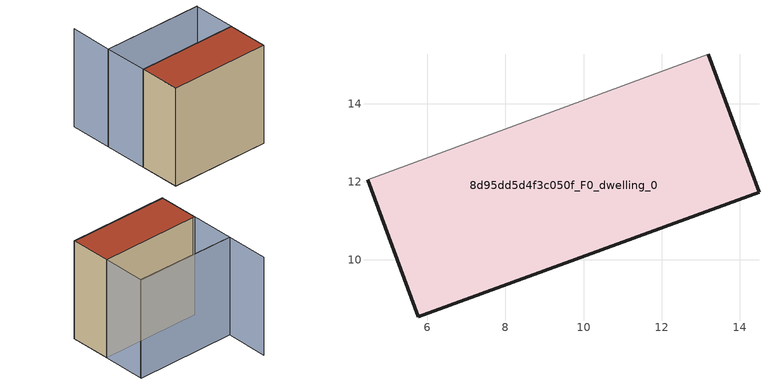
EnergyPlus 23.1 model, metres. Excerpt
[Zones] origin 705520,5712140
8d95dd5d4f3c050f_F0_dwelling_0
 floor ground (EU_floor_Construction): 14.49,11.73 13.19,15.26 4.47,12.06 5.77,8.55 z0
 wall outside (EU_wall_Construction): 13.19,15.26 14.49,11.73 5.77,8.55 4.47,12.06 z0:9
 wall adiabatic (EU_wall_Construction): 4.47,12.06 13.19,15.26 z0:9
 roof outside (EU_roof_Construction): 13.19,15.26 14.49,11.73 5.77,8.55 4.47,12.06 z9
shading: 11.87,18.96 3.1,15.81 / 3.1,15.81 1.76,19.53 / 4.47,12.06 3.11,15.81 / 3.11,15.81 11.86,19 / 11.86,19 13.22,15.25 / 13.22,15.25 4.47,12.06 z0:9
[Building]
EU S2 Campaign: North Axis=0; Terrain=City; Solar Distribution=FullExterior
[Site:Location]
London: Latitude=51.5; Longitude=-0.5; Time Zone=0; Elevation=25
[SizingPeriod:WeatherFileDays]
AnnualSizingPeriod: Begin Month=1; Begin Day of Month=1; End Month=12; End Day of Month=31; Day of Week for Start Day=Monday; Use Weather File Daylight Saving Period=No; Use Weather File Rain and Snow Indicators=No
[MATERIAL]
EU_InternalMass_Material: Roughness=MediumRough; Thickness=0.1; Conductivity=1; Density=1800; Specific Heat=900; Thermal Absorptance=0.9; Solar Absorptance=0.7; Visible Absorptance=0.7
[MATERIAL:NOMASS] Roughness=MediumRough; Thermal Absorptance=0.9; Solar Absorptance=0.7; Visible Absorptance=0.7
Name | Thermal Resistance
EU_wall_NoMass | 0.71061
EU_roof_NoMass | 2.41608
EU_floor_NoMass | 1.75078
[CONSTRUCTION]
EU_wall_Construction: EU_wall_NoMass
EU_roof_Construction: EU_roof_NoMass
EU_floor_Construction: EU_floor_NoMass
EU_InternalMass_Construction: EU_InternalMass_Material
[ZONE]
8d95dd5d4f3c050f_F0_dwelling_0: Type=1; Multiplier=1; Ceiling Height=autocalculate; Volume=313.726; Floor Area=autocalculate; Part of Total Floor Area=Yes
[INTERNALMASS]
8d95dd5d4f3c050f_F0_dwelling_0_EU_InternalMass: Construction=EU_InternalMass_Construction; Zone or ZoneList=8d95dd5d4f3c050f_F0_dwelling_0; Surface Area=34.8585
[OTHEREQUIPMENT]
EU_Step8_InternalGain_8d95dd5d4f3c050f_F0_dwelling_0_f000: Fuel Type=Electricity; Zone or ZoneList or Space or SpaceList=8d95dd5d4f3c050f_F0_dwelling_0; Schedule=EU_Step8_GainSchedule_8d95dd5d4f3c050f_F0_dwelling_0_f000; Design Level Calculation Method=Watts/Area; Power per Zone Floor Area=1; Fraction Latent=0; Fraction Radiant=0; Fraction Lost=0; Carbon Dioxide Generation Rate=0; EndUse Subcategory=EU_Step8_InternalGains
[ZONEVENTILATION:DESIGNFLOWRATE]
EU_ConstantAir_8d95dd5d4f3c050f_F0_dwelling_0: Zone or ZoneList or Space or SpaceList=8d95dd5d4f3c050f_F0_dwelling_0; Schedule=EU_AlwaysOn; Design Flow Rate Calculation Method=AirChanges/Hour; Air Changes per Hour=0.496673; Ventilation Type=Natural; Fan Pressure Rise=0; Fan Total Efficiency=1; Constant Term Coefficient=1; Temperature Term Coefficient=0; Velocity Term Coefficient=0; Velocity Squared Term Coefficient=0; Minimum Indoor Temperature=-100; Maximum Indoor Temperature=100; Delta Temperature=-100; Minimum Outdoor Temperature=-100; Maximum Outdoor Temperature=100; Maximum Wind Speed=40
[HVACTEMPLATE:THERMOSTAT]
EU_HeatOnly_8d95dd5d4f3c050f_F0_dwelling_0: Constant Heating Setpoint=20; Constant Cooling Setpoint=50
[HVACTEMPLATE:ZONE:IDEALLOADSAIRSYSTEM]
8d95dd5d4f3c050f_F0_dwelling_0: Template Thermostat=EU_HeatOnly_8d95dd5d4f3c050f_F0_dwelling_0; System Availability Schedule=EU_AlwaysOn; Maximum Heating Supply Air Temperature=50; Minimum Cooling Supply Air Temperature=13; Maximum Heating Supply Air Humidity Ratio=0.0156; Minimum Cooling Supply Air Humidity Ratio=0.0077; Heating Limit=NoLimit; Cooling Limit=NoLimit; Heating Availability Schedule=EU_AlwaysOn; Cooling Availability Schedule=EU_CoolingOff; Dehumidification Control Type=ConstantSensibleHeatRatio; Cooling Sensible Heat Ratio=0.7; Dehumidification Setpoint=60; Humidification Control Type=None; Humidification Setpoint=30; Outdoor Air Method=None; Outdoor Air Flow Rate per Person=0.00944; Outdoor Air Flow Rate per Zone Floor Area=0; Outdoor Air Flow Rate per Zone=0; Demand Controlled Ventilation Type=None; Outdoor Air Economizer Type=NoEconomizer; Heat Recovery Type=None; Sensible Heat Recovery Effectiveness=0.7; Latent Heat Recovery Effectiveness=0.65
[SIZING:ZONE]
8d95dd5d4f3c050f_F0_dwelling_0: Zone Cooling Design Supply Air Temperature Input Method=SupplyAirTemperature; Zone Cooling Design Supply Air Temperature=13; Zone Heating Design Supply Air Temperature Input Method=SupplyAirTemperature; Zone Heating Design Supply Air Temperature=50; Zone Cooling Design Supply Air Humidity Ratio=0.008; Zone Heating Design Supply Air Humidity Ratio=0.008; Cooling Design Air Flow Method=DesignDay; Cooling Design Air Flow Rate=0; Cooling Minimum Air Flow per Zone Floor Area=0.000762; Cooling Minimum Air Flow=0; Cooling Minimum Air Flow Fraction=0.2; Heating Design Air Flow Method=DesignDay; Heating Design Air Flow Rate=0; Heating Maximum Air Flow per Zone Floor Area=0.002032; Heating Maximum Air Flow=0.141576; Heating Maximum Air Flow Fraction=0.3; Account for Dedicated Outdoor Air System=No; Dedicated Outdoor Air System Control Strategy=NeutralSupplyAir; Dedicated Outdoor Air Low Setpoint Temperature for Design=autosize; Dedicated Outdoor Air High Setpoint Temperature for Design=autosize; Zone Load Sizing Method=Sensible Load Only No Latent Load; Zone Latent Cooling Design Supply Air Humidity Ratio Input Method=HumidityRatioDifference; Zone Cooling Design Supply Air Humidity Ratio Difference=0.005; Zone Latent Heating Design Supply Air Humidity Ratio Input Method=HumidityRatioDifference; Zone Humidification Design Supply Air Humidity Ratio Difference=0.005
[SCHEDULE:CONSTANT]
Name | Hourly Value
EU_AlwaysOn | 1
EU_CoolingOff | 0
[SCHEDULE:FILE]
EU_Step8_GainSchedule_8d95dd5d4f3c050f_F0_dwelling_0_f000: File=../../schedules/8d95dd5d4f3c050f/8d95dd5d4f3c050f_F0_dwelling_0_f000_gain.csv; Column Number=1; Rows to Skip at Top=0; Number of Hours of Data=8760; Column Separator=Comma; Interpolate to Timestep=No; Minutes per Item=60; Adjust Schedule for Daylight Savings=Yes
